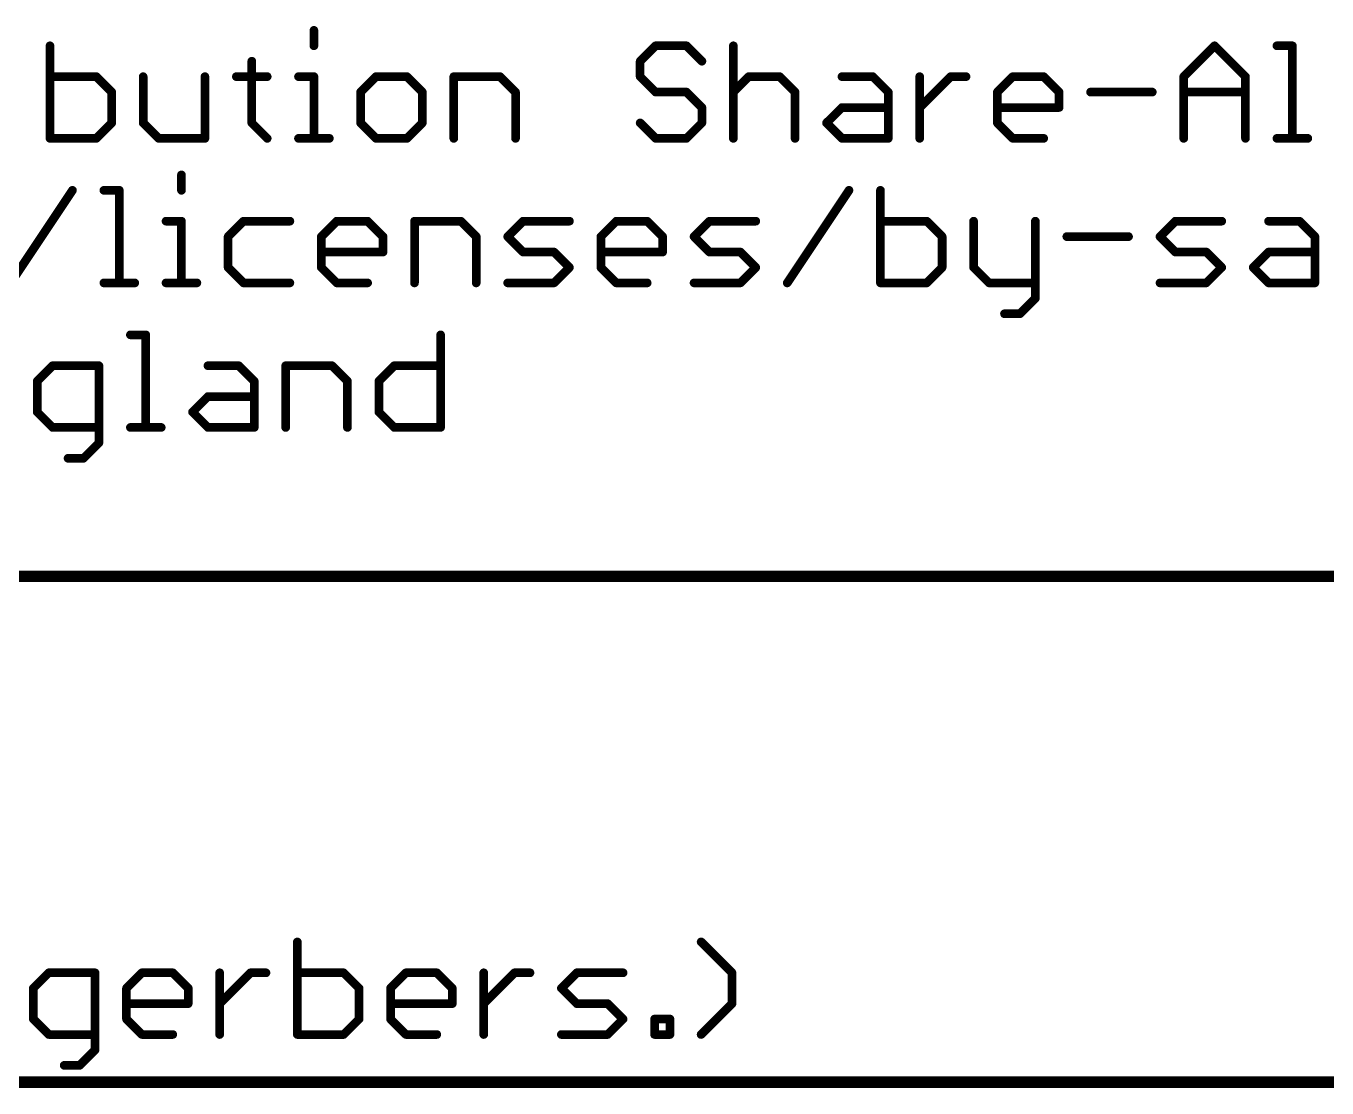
# Model space of a CAD drawing. Extents: x 0 to 108, y -62 to 34.
# Drawn here: x 62.14 to 85, y -20.42 to -1.76 of the extents above; entities that cross this region are included whole.
import ezdxf

# ---------------------------------------------------------------- set-up
doc = ezdxf.new("R2010")
doc.units = 0
doc.layers.add('51', color=253, linetype='CONTINUOUS')

msp = doc.modelspace()

# ---------------------------------------------------------------- linework, layer by layer
at = {"layer": '51'}
for points, const_width in [([(67.1979, -1.8356), (67.1979, -2.1068)], 0.1524), ([(62.561, -2.1068), (62.561, -3.7338)], 0.1524), ([(73.2008, -2.1068), (72.9297, -2.378)], 0.1524), ([(73.7431, -2.1068), (73.2008, -2.1068)], 0.1524), ([(74.0143, -2.378), (73.7431, -2.1068)], 0.1524), ([(74.5668, -2.1068), (74.5668, -3.7338)], 0.1524), ([(82.4797, -2.6491), (83.0221, -2.1068)], 0.1524), ([(83.0221, -2.1068), (83.5644, -2.6491)], 0.1524), ([(84.1169, -2.1068), (84.3881, -2.1068)], 0.1524), ([(84.3881, -2.1068), (84.3881, -3.7338)], 0.1524), ([(66.1065, -2.378), (66.1065, -3.4626)], 0.1524), ([(72.9297, -2.378), (72.9297, -2.6491)], 0.1524), ([(63.3745, -2.6491), (62.561, -2.6491)], 0.1524), ([(63.6457, -2.9203), (63.3745, -2.6491)], 0.1524), ([(64.1982, -2.6491), (64.1982, -3.4626)], 0.1524), ([(65.2828, -3.7338), (65.2828, -2.6491)], 0.1524), ([(65.8353, -2.6491), (66.3776, -2.6491)], 0.1524), ([(66.9267, -2.6491), (67.1979, -2.6491)], 0.1524), ([(67.1979, -2.6491), (67.1979, -3.7338)], 0.1524), ([(68.2893, -2.6491), (68.0182, -2.9203)], 0.1524), ([(68.8317, -2.6491), (68.2893, -2.6491)], 0.1524), ([(69.1028, -2.9203), (68.8317, -2.6491)], 0.1524), ([(69.6553, -3.7338), (69.6553, -2.6491)], 0.1524), ([(69.6553, -2.6491), (70.4688, -2.6491)], 0.1524), ([(70.4688, -2.6491), (70.74, -2.9203)], 0.1524), ([(72.9297, -2.6491), (73.2008, -2.9203)], 0.1524), ([(74.5668, -2.9203), (74.838, -2.6491)], 0.1524), ([(74.838, -2.6491), (75.3803, -2.6491)], 0.1524), ([(75.3803, -2.6491), (75.6515, -2.9203)], 0.1524), ([(76.4751, -2.6491), (77.0175, -2.6491)], 0.1524), ([(77.0175, -2.6491), (77.2886, -2.9203)], 0.1524), ([(77.8411, -3.7338), (77.8411, -2.6491)], 0.1524), ([(77.8411, -3.1915), (78.3835, -2.6491)], 0.1524), ([(78.3835, -2.6491), (78.6546, -2.6491)], 0.1524), ([(79.2054, -2.9203), (79.4766, -2.6491)], 0.1524), ([(79.4766, -2.6491), (80.0189, -2.6491)], 0.1524), ([(80.0189, -2.6491), (80.2901, -2.9203)], 0.1524), ([(82.4797, -3.7338), (82.4797, -2.6491)], 0.1524), ([(83.5644, -2.6491), (83.5644, -3.7338)], 0.1524), ([(63.6457, -3.4626), (63.6457, -2.9203)], 0.1524), ([(68.0182, -2.9203), (68.0182, -3.4626)], 0.1524), ([(69.1028, -3.4626), (69.1028, -2.9203)], 0.1524), ([(70.74, -2.9203), (70.74, -3.7338)], 0.1524), ([(73.2008, -2.9203), (73.7431, -2.9203)], 0.1524), ([(73.7431, -2.9203), (74.0143, -3.1915)], 0.1524), ([(75.6515, -2.9203), (75.6515, -3.7338)], 0.1524), ([(77.2886, -2.9203), (77.2886, -3.7338)], 0.1524), ([(79.2054, -3.4626), (79.2054, -2.9203)], 0.1524), ([(80.2901, -2.9203), (80.2901, -3.1915)], 0.1524), ([(80.8426, -2.9203), (81.9272, -2.9203)], 0.1524), ([(82.4797, -2.9203), (83.5644, -2.9203)], 0.1524), ([(74.0143, -3.1915), (74.0143, -3.4626)], 0.1524), ([(76.204, -3.4626), (76.4751, -3.1915)], 0.1524), ([(76.4751, -3.1915), (77.2886, -3.1915)], 0.1524), ([(80.2901, -3.1915), (79.2054, -3.1915)], 0.1524), ([(63.3745, -3.7338), (63.6457, -3.4626)], 0.1524), ([(64.1982, -3.4626), (64.4693, -3.7338)], 0.1524), ([(66.1065, -3.4626), (66.3776, -3.7338)], 0.1524), ([(68.0182, -3.4626), (68.2893, -3.7338)], 0.1524), ([(68.8317, -3.7338), (69.1028, -3.4626)], 0.1524), ([(73.2008, -3.7338), (72.9297, -3.4626)], 0.1524), ([(74.0143, -3.4626), (73.7431, -3.7338)], 0.1524), ([(76.4751, -3.7338), (76.204, -3.4626)], 0.1524), ([(79.4766, -3.7338), (79.2054, -3.4626)], 0.1524), ([(62.561, -3.7338), (63.3745, -3.7338)], 0.1524), ([(64.4693, -3.7338), (65.2828, -3.7338)], 0.1524), ([(66.9267, -3.7338), (67.4691, -3.7338)], 0.1524), ([(68.2893, -3.7338), (68.8317, -3.7338)], 0.1524), ([(73.7431, -3.7338), (73.2008, -3.7338)], 0.1524), ([(77.2886, -3.7338), (76.4751, -3.7338)], 0.1524), ([(80.0189, -3.7338), (79.4766, -3.7338)], 0.1524), ([(84.1169, -3.7338), (84.6592, -3.7338)], 0.1524), ([(64.8706, -4.3756), (64.8706, -4.6468)], 0.1524), ([(61.8708, -6.2738), (62.9555, -4.6468)], 0.1524), ([(63.508, -4.6468), (63.7791, -4.6468)], 0.1524), ([(63.7791, -4.6468), (63.7791, -6.2738)], 0.1524), ([(75.5138, -6.2738), (76.5985, -4.6468)], 0.1524), ([(77.151, -4.6468), (77.151, -6.2738)], 0.1524), ([(64.5994, -5.1891), (64.8706, -5.1891)], 0.1524), ([(64.8706, -5.1891), (64.8706, -6.2738)], 0.1524), ([(65.962, -5.1891), (65.6909, -5.4603)], 0.1524), ([(66.7755, -5.1891), (65.962, -5.1891)], 0.1524), ([(67.328, -5.4603), (67.5992, -5.1891)], 0.1524), ([(67.5992, -5.1891), (68.1415, -5.1891)], 0.1524), ([(68.1415, -5.1891), (68.4127, -5.4603)], 0.1524), ([(68.9652, -6.2738), (68.9652, -5.1891)], 0.1524), ([(68.9652, -5.1891), (69.7787, -5.1891)], 0.1524), ([(69.7787, -5.1891), (70.0498, -5.4603)], 0.1524), ([(70.6023, -5.4603), (70.8735, -5.1891)], 0.1524), ([(70.8735, -5.1891), (71.687, -5.1891)], 0.1524), ([(72.2395, -5.4603), (72.5106, -5.1891)], 0.1524), ([(72.5106, -5.1891), (73.053, -5.1891)], 0.1524), ([(73.053, -5.1891), (73.3241, -5.4603)], 0.1524), ([(73.8766, -5.4603), (74.1478, -5.1891)], 0.1524), ([(74.1478, -5.1891), (74.9613, -5.1891)], 0.1524), ([(77.9644, -5.1891), (77.151, -5.1891)], 0.1524), ([(78.2356, -5.4603), (77.9644, -5.1891)], 0.1524), ([(78.7881, -5.1891), (78.7881, -6.0026)], 0.1524), ([(79.8728, -5.1891), (79.8728, -6.545)], 0.1524), ([(82.0624, -5.4603), (82.3336, -5.1891)], 0.1524), ([(82.3336, -5.1891), (83.1471, -5.1891)], 0.1524), ([(83.9707, -5.1891), (84.5131, -5.1891)], 0.1524), ([(84.5131, -5.1891), (84.7842, -5.4603)], 0.1524), ([(65.6909, -5.4603), (65.6909, -6.0026)], 0.1524), ([(67.328, -6.0026), (67.328, -5.4603)], 0.1524), ([(68.4127, -5.4603), (68.4127, -5.7315)], 0.1524), ([(70.0498, -5.4603), (70.0498, -6.2738)], 0.1524), ([(70.8735, -5.7315), (70.6023, -5.4603)], 0.1524), ([(72.2395, -6.0026), (72.2395, -5.4603)], 0.1524), ([(73.3241, -5.4603), (73.3241, -5.7315)], 0.1524), ([(74.1478, -5.7315), (73.8766, -5.4603)], 0.1524), ([(78.2356, -6.0026), (78.2356, -5.4603)], 0.1524), ([(80.4253, -5.4603), (81.5099, -5.4603)], 0.1524), ([(82.3336, -5.7315), (82.0624, -5.4603)], 0.1524), ([(84.7842, -5.4603), (84.7842, -6.2738)], 0.1524), ([(68.4127, -5.7315), (67.328, -5.7315)], 0.1524), ([(71.4158, -5.7315), (70.8735, -5.7315)], 0.1524), ([(71.687, -6.0026), (71.4158, -5.7315)], 0.1524), ([(73.3241, -5.7315), (72.2395, -5.7315)], 0.1524), ([(74.6901, -5.7315), (74.1478, -5.7315)], 0.1524), ([(74.9613, -6.0026), (74.6901, -5.7315)], 0.1524), ([(82.8759, -5.7315), (82.3336, -5.7315)], 0.1524), ([(83.1471, -6.0026), (82.8759, -5.7315)], 0.1524), ([(83.6996, -6.0026), (83.9707, -5.7315)], 0.1524), ([(83.9707, -5.7315), (84.7842, -5.7315)], 0.1524), ([(65.6909, -6.0026), (65.962, -6.2738)], 0.1524), ([(67.5992, -6.2738), (67.328, -6.0026)], 0.1524), ([(71.4158, -6.2738), (71.687, -6.0026)], 0.1524), ([(72.5106, -6.2738), (72.2395, -6.0026)], 0.1524), ([(74.6901, -6.2738), (74.9613, -6.0026)], 0.1524), ([(77.9644, -6.2738), (78.2356, -6.0026)], 0.1524), ([(78.7881, -6.0026), (79.0593, -6.2738)], 0.1524), ([(82.8759, -6.2738), (83.1471, -6.0026)], 0.1524), ([(83.9707, -6.2738), (83.6996, -6.0026)], 0.1524), ([(63.508, -6.2738), (64.0503, -6.2738)], 0.1524), ([(64.5994, -6.2738), (65.1417, -6.2738)], 0.1524), ([(65.962, -6.2738), (66.7755, -6.2738)], 0.1524), ([(68.1415, -6.2738), (67.5992, -6.2738)], 0.1524), ([(70.6023, -6.2738), (71.4158, -6.2738)], 0.1524), ([(73.053, -6.2738), (72.5106, -6.2738)], 0.1524), ([(73.8766, -6.2738), (74.6901, -6.2738)], 0.1524), ([(77.151, -6.2738), (77.9644, -6.2738)], 0.1524), ([(79.0593, -6.2738), (79.8728, -6.2738)], 0.1524), ([(82.0624, -6.2738), (82.8759, -6.2738)], 0.1524), ([(84.7842, -6.2738), (83.9707, -6.2738)], 0.1524), ([(79.8728, -6.545), (79.6016, -6.8161)], 0.1524), ([(79.6016, -6.8161), (79.3304, -6.8161)], 0.1524), ([(63.9734, -7.1868), (64.2446, -7.1868)], 0.1524), ([(64.2446, -7.1868), (64.2446, -8.8138)], 0.1524), ([(69.4239, -7.1868), (69.4239, -8.8138)], 0.1524), ([(62.6075, -7.7291), (62.3363, -8.0003)], 0.1524), ([(63.421, -7.7291), (62.6075, -7.7291)], 0.1524), ([(63.421, -9.085), (63.421, -7.7291)], 0.1524), ([(65.3361, -7.7291), (65.8784, -7.7291)], 0.1524), ([(65.8784, -7.7291), (66.1495, -8.0003)], 0.1524), ([(66.702, -8.8138), (66.702, -7.7291)], 0.1524), ([(66.702, -7.7291), (67.5155, -7.7291)], 0.1524), ([(67.5155, -7.7291), (67.7867, -8.0003)], 0.1524), ([(68.3392, -8.0003), (68.6104, -7.7291)], 0.1524), ([(68.6104, -7.7291), (69.4239, -7.7291)], 0.1524), ([(62.3363, -8.0003), (62.3363, -8.5426)], 0.1524), ([(66.1495, -8.0003), (66.1495, -8.8138)], 0.1524), ([(67.7867, -8.0003), (67.7867, -8.8138)], 0.1524), ([(68.3392, -8.5426), (68.3392, -8.0003)], 0.1524), ([(65.0649, -8.5426), (65.3361, -8.2715)], 0.1524), ([(65.3361, -8.2715), (66.1495, -8.2715)], 0.1524), ([(62.3363, -8.5426), (62.6075, -8.8138)], 0.1524), ([(65.3361, -8.8138), (65.0649, -8.5426)], 0.1524), ([(68.6104, -8.8138), (68.3392, -8.5426)], 0.1524), ([(62.6075, -8.8138), (63.421, -8.8138)], 0.1524), ([(63.9734, -8.8138), (64.5158, -8.8138)], 0.1524), ([(66.1495, -8.8138), (65.3361, -8.8138)], 0.1524), ([(69.4239, -8.8138), (68.6104, -8.8138)], 0.1524), ([(63.1498, -9.3561), (63.421, -9.085)], 0.1524), ([(62.8786, -9.3561), (63.1498, -9.3561)], 0.1524), ([(6.35, -11.43), (107.95, -11.43)], 0.2032), ([(66.9067, -17.8548), (66.9067, -19.4818)], 0.1524), ([(74.5434, -18.3971), (74.001, -17.8548)], 0.1524), ([(62.5392, -18.3971), (62.2681, -18.6683)], 0.1524), ([(63.3527, -18.3971), (62.5392, -18.3971)], 0.1524), ([(63.3527, -19.753), (63.3527, -18.3971)], 0.1524), ([(63.9052, -18.6683), (64.1764, -18.3971)], 0.1524), ([(64.1764, -18.3971), (64.7187, -18.3971)], 0.1524), ([(64.7187, -18.3971), (64.9899, -18.6683)], 0.1524), ([(65.5424, -19.4818), (65.5424, -18.3971)], 0.1524), ([(65.5424, -18.9395), (66.0847, -18.3971)], 0.1524), ([(66.0847, -18.3971), (66.3559, -18.3971)], 0.1524), ([(67.7202, -18.3971), (66.9067, -18.3971)], 0.1524), ([(67.9913, -18.6683), (67.7202, -18.3971)], 0.1524), ([(68.5438, -18.6683), (68.815, -18.3971)], 0.1524), ([(68.815, -18.3971), (69.3573, -18.3971)], 0.1524), ([(69.3573, -18.3971), (69.6285, -18.6683)], 0.1524), ([(70.181, -19.4818), (70.181, -18.3971)], 0.1524), ([(70.181, -18.9395), (70.7233, -18.3971)], 0.1524), ([(70.7233, -18.3971), (70.9945, -18.3971)], 0.1524), ([(71.5453, -18.6683), (71.8165, -18.3971)], 0.1524), ([(71.8165, -18.3971), (72.63, -18.3971)], 0.1524), ([(74.5434, -18.9395), (74.5434, -18.3971)], 0.1524), ([(62.2681, -18.6683), (62.2681, -19.2106)], 0.1524), ([(63.9052, -19.2106), (63.9052, -18.6683)], 0.1524), ([(64.9899, -18.6683), (64.9899, -18.9395)], 0.1524), ([(67.9913, -19.2106), (67.9913, -18.6683)], 0.1524), ([(68.5438, -19.2106), (68.5438, -18.6683)], 0.1524), ([(69.6285, -18.6683), (69.6285, -18.9395)], 0.1524), ([(71.8165, -18.9395), (71.5453, -18.6683)], 0.1524), ([(64.9899, -18.9395), (63.9052, -18.9395)], 0.1524), ([(69.6285, -18.9395), (68.5438, -18.9395)], 0.1524), ([(72.3588, -18.9395), (71.8165, -18.9395)], 0.1524), ([(72.63, -19.2106), (72.3588, -18.9395)], 0.1524), ([(74.001, -19.4818), (74.5434, -18.9395)], 0.1524), ([(62.2681, -19.2106), (62.5392, -19.4818)], 0.1524), ([(64.1764, -19.4818), (63.9052, -19.2106)], 0.1524), ([(67.7202, -19.4818), (67.9913, -19.2106)], 0.1524), ([(68.815, -19.4818), (68.5438, -19.2106)], 0.1524), ([(72.3588, -19.4818), (72.63, -19.2106)], 0.1524), ([(73.1825, -19.4818), (73.1825, -19.2106)], 0.1524), ([(73.1825, -19.2106), (73.4536, -19.2106)], 0.1524), ([(73.4536, -19.2106), (73.4536, -19.4818)], 0.1524), ([(62.5392, -19.4818), (63.3527, -19.4818)], 0.1524), ([(64.7187, -19.4818), (64.1764, -19.4818)], 0.1524), ([(66.9067, -19.4818), (67.7202, -19.4818)], 0.1524), ([(69.3573, -19.4818), (68.815, -19.4818)], 0.1524), ([(71.5453, -19.4818), (72.3588, -19.4818)], 0.1524), ([(73.4536, -19.4818), (73.1825, -19.4818)], 0.1524), ([(63.0816, -20.0241), (63.3527, -19.753)], 0.1524), ([(62.8104, -20.0241), (63.0816, -20.0241)], 0.1524), ([(6.35, -20.32), (107.95, -20.32)], 0.2032)]:
    msp.add_lwpolyline(points, dxfattribs=dict(at, const_width=const_width))
at = {"layer": '51', "const_width": 0.0762}
for points in [[(67.236, -1.8356, 1), (67.1598, -1.8356)], [(62.5991, -2.1068, 1), (62.5229, -2.1068)], [(73.2008, -2.0687, 1), (73.2008, -2.1449)], [(73.2278, -2.1338, 1), (73.1739, -2.0799)], [(73.7701, -2.0799, 1), (73.7162, -2.1338)], [(73.7431, -2.1449, 1), (73.7431, -2.0687)], [(74.6049, -2.1068, 1), (74.5287, -2.1068)], [(83.049, -2.0799, 1), (82.9951, -2.1338)], [(83.049, -2.1338, 1), (82.9951, -2.0799)], [(84.1169, -2.0687, 1), (84.1169, -2.1449)], [(84.4262, -2.1068, 1), (84.35, -2.1068)], [(84.3881, -2.1449, 1), (84.3881, -2.0687)], [(67.1598, -2.1068, 1), (67.236, -2.1068)], [(66.1446, -2.378, 1), (66.0684, -2.378)], [(72.9027, -2.351, 1), (72.9566, -2.4049)], [(72.9678, -2.378, 1), (72.8916, -2.378)], [(73.9874, -2.4049, 1), (74.0413, -2.351)], [(62.561, -2.611, 1), (62.561, -2.6872)], [(63.4014, -2.6222, 1), (63.3475, -2.6761)], [(63.3745, -2.6872, 1), (63.3745, -2.611)], [(64.2363, -2.6491, 1), (64.1601, -2.6491)], [(65.3209, -2.6491, 1), (65.2447, -2.6491)], [(65.8353, -2.611, 1), (65.8353, -2.6872)], [(66.3776, -2.6872, 1), (66.3776, -2.611)], [(66.9267, -2.611, 1), (66.9267, -2.6872)], [(67.236, -2.6491, 1), (67.1598, -2.6491)], [(67.1979, -2.6872, 1), (67.1979, -2.611)], [(68.2893, -2.611, 1), (68.2893, -2.6872)], [(68.3163, -2.6761, 1), (68.2624, -2.6222)], [(68.8586, -2.6222, 1), (68.8047, -2.6761)], [(68.8317, -2.6872, 1), (68.8317, -2.611)], [(69.6934, -2.6491, 1), (69.6172, -2.6491)], [(69.6553, -2.611, 1), (69.6553, -2.6872)], [(70.4958, -2.6222, 1), (70.4419, -2.6761)], [(70.4688, -2.6872, 1), (70.4688, -2.611)], [(72.9566, -2.6222, 1), (72.9027, -2.6761)], [(72.8916, -2.6491, 1), (72.9678, -2.6491)], [(74.838, -2.611, 1), (74.838, -2.6872)], [(74.8649, -2.6761, 1), (74.811, -2.6222)], [(75.4072, -2.6222, 1), (75.3534, -2.6761)], [(75.3803, -2.6872, 1), (75.3803, -2.611)], [(76.4751, -2.611, 1), (76.4751, -2.6872)], [(77.0444, -2.6222, 1), (76.9905, -2.6761)], [(77.0175, -2.6872, 1), (77.0175, -2.611)], [(77.8792, -2.6491, 1), (77.803, -2.6491)], [(78.3835, -2.611, 1), (78.3835, -2.6872)], [(78.4104, -2.6761, 1), (78.3565, -2.6222)], [(78.6546, -2.6872, 1), (78.6546, -2.611)], [(79.4766, -2.611, 1), (79.4766, -2.6872)], [(79.5035, -2.6761, 1), (79.4496, -2.6222)], [(80.0459, -2.6222, 1), (79.992, -2.6761)], [(80.0189, -2.6872, 1), (80.0189, -2.611)], [(82.5178, -2.6491, 1), (82.4416, -2.6491)], [(82.4528, -2.6222, 1), (82.5067, -2.6761)], [(83.6025, -2.6491, 1), (83.5263, -2.6491)], [(83.5374, -2.6761, 1), (83.5913, -2.6222)], [(63.6838, -2.9203, 1), (63.6076, -2.9203)], [(63.6187, -2.9472, 1), (63.6726, -2.8934)], [(68.0563, -2.9203, 1), (67.9801, -2.9203)], [(67.9912, -2.8934, 1), (68.0451, -2.9472)], [(69.1409, -2.9203, 1), (69.0647, -2.9203)], [(69.0759, -2.9472, 1), (69.1298, -2.8934)], [(70.7781, -2.9203, 1), (70.7019, -2.9203)], [(70.7131, -2.9472, 1), (70.7669, -2.8934)], [(73.2008, -2.8822, 1), (73.2008, -2.9584)], [(73.1739, -2.9472, 1), (73.2278, -2.8934)], [(73.7701, -2.8934, 1), (73.7162, -2.9472)], [(73.7431, -2.9584, 1), (73.7431, -2.8822)], [(74.5399, -2.8934, 1), (74.5938, -2.9472)], [(75.6896, -2.9203, 1), (75.6134, -2.9203)], [(75.6245, -2.9472, 1), (75.6784, -2.8934)], [(77.3267, -2.9203, 1), (77.2505, -2.9203)], [(77.2617, -2.9472, 1), (77.3156, -2.8934)], [(79.2435, -2.9203, 1), (79.1673, -2.9203)], [(79.1785, -2.8934, 1), (79.2324, -2.9472)], [(80.3282, -2.9203, 1), (80.252, -2.9203)], [(80.2631, -2.9472, 1), (80.317, -2.8934)], [(80.8426, -2.8822, 1), (80.8426, -2.9584)], [(81.9272, -2.9584, 1), (81.9272, -2.8822)], [(82.4797, -2.8822, 1), (82.4797, -2.9584)], [(83.5644, -2.9584, 1), (83.5644, -2.8822)], [(74.0524, -3.1915, 1), (73.9762, -3.1915)], [(73.9874, -3.2184, 1), (74.0413, -3.1645)], [(76.4751, -3.1534, 1), (76.4751, -3.2296)], [(76.5021, -3.2184, 1), (76.4482, -3.1645)], [(77.2886, -3.2296, 1), (77.2886, -3.1534)], [(77.8142, -3.1645, 1), (77.8681, -3.2184)], [(79.2054, -3.1534, 1), (79.2054, -3.2296)], [(80.252, -3.1915, 1), (80.3282, -3.1915)], [(80.2901, -3.2296, 1), (80.2901, -3.1534)], [(63.6076, -3.4626, 1), (63.6838, -3.4626)], [(63.6726, -3.4896, 1), (63.6187, -3.4357)], [(64.2251, -3.4357, 1), (64.1712, -3.4896)], [(64.1601, -3.4626, 1), (64.2363, -3.4626)], [(66.1334, -3.4357, 1), (66.0795, -3.4896)], [(66.0684, -3.4626, 1), (66.1446, -3.4626)], [(68.0451, -3.4357, 1), (67.9912, -3.4896)], [(67.9801, -3.4626, 1), (68.0563, -3.4626)], [(69.0647, -3.4626, 1), (69.1409, -3.4626)], [(69.1298, -3.4896, 1), (69.0759, -3.4357)], [(72.9566, -3.4357, 1), (72.9027, -3.4896)], [(73.9762, -3.4626, 1), (74.0524, -3.4626)], [(74.0413, -3.4896, 1), (73.9874, -3.4357)], [(76.2309, -3.4357, 1), (76.177, -3.4896)], [(76.177, -3.4357, 1), (76.2309, -3.4896)], [(79.2324, -3.4357, 1), (79.1785, -3.4896)], [(79.1673, -3.4626, 1), (79.2435, -3.4626)], [(62.561, -3.6957, 1), (62.561, -3.7719)], [(62.5229, -3.7338, 1), (62.5991, -3.7338)], [(63.3476, -3.7069, 1), (63.4014, -3.7607)], [(63.3745, -3.7719, 1), (63.3745, -3.6957)], [(64.4693, -3.6957, 1), (64.4693, -3.7719)], [(64.4424, -3.7607, 1), (64.4963, -3.7069)], [(65.2447, -3.7338, 1), (65.3209, -3.7338)], [(65.2828, -3.7719, 1), (65.2828, -3.6957)], [(66.3507, -3.7607, 1), (66.4046, -3.7069)], [(66.9267, -3.6957, 1), (66.9267, -3.7719)], [(67.1598, -3.7338, 1), (67.236, -3.7338)], [(67.4691, -3.7719, 1), (67.4691, -3.6957)], [(68.2893, -3.6957, 1), (68.2893, -3.7719)], [(68.2624, -3.7607, 1), (68.3163, -3.7069)], [(68.8047, -3.7069, 1), (68.8586, -3.7607)], [(68.8317, -3.7719, 1), (68.8317, -3.6957)], [(69.6172, -3.7338, 1), (69.6934, -3.7338)], [(70.7019, -3.7338, 1), (70.7781, -3.7338)], [(73.2008, -3.6957, 1), (73.2008, -3.7719)], [(73.1739, -3.7607, 1), (73.2278, -3.7069)], [(73.7162, -3.7069, 1), (73.7701, -3.7607)], [(73.7431, -3.7719, 1), (73.7431, -3.6957)], [(74.5287, -3.7338, 1), (74.6049, -3.7338)], [(75.6134, -3.7338, 1), (75.6896, -3.7338)], [(76.4751, -3.6957, 1), (76.4751, -3.7719)], [(76.4482, -3.7607, 1), (76.5021, -3.7069)], [(77.2505, -3.7338, 1), (77.3267, -3.7338)], [(77.2886, -3.7719, 1), (77.2886, -3.6957)], [(77.803, -3.7338, 1), (77.8792, -3.7338)], [(79.4766, -3.6957, 1), (79.4766, -3.7719)], [(79.4496, -3.7607, 1), (79.5035, -3.7069)], [(80.0189, -3.7719, 1), (80.0189, -3.6957)], [(82.4416, -3.7338, 1), (82.5178, -3.7338)], [(83.5263, -3.7338, 1), (83.6025, -3.7338)], [(84.1169, -3.6957, 1), (84.1169, -3.7719)], [(84.35, -3.7338, 1), (84.4262, -3.7338)], [(84.6592, -3.7719, 1), (84.6592, -3.6957)], [(64.9087, -4.3756, 1), (64.8325, -4.3756)], [(62.9872, -4.6679, 1), (62.9238, -4.6257)], [(63.508, -4.6087, 1), (63.508, -4.6849)], [(63.8172, -4.6468, 1), (63.741, -4.6468)], [(63.7791, -4.6849, 1), (63.7791, -4.6087)], [(76.6302, -4.6679, 1), (76.5668, -4.6257)], [(77.1891, -4.6468, 1), (77.1129, -4.6468)], [(64.8325, -4.6468, 1), (64.9087, -4.6468)], [(64.5994, -5.151, 1), (64.5994, -5.2272)], [(64.9087, -5.1891, 1), (64.8325, -5.1891)], [(64.8706, -5.2272, 1), (64.8706, -5.151)], [(65.962, -5.151, 1), (65.962, -5.2272)], [(65.989, -5.2161, 1), (65.9351, -5.1622)], [(66.7755, -5.2272, 1), (66.7755, -5.151)], [(67.5992, -5.151, 1), (67.5992, -5.2272)], [(67.6261, -5.2161, 1), (67.5722, -5.1622)], [(68.1684, -5.1622, 1), (68.1146, -5.2161)], [(68.1415, -5.2272, 1), (68.1415, -5.151)], [(69.0033, -5.1891, 1), (68.9271, -5.1891)], [(68.9652, -5.151, 1), (68.9652, -5.2272)], [(69.8056, -5.1622, 1), (69.7517, -5.2161)], [(69.7787, -5.2272, 1), (69.7787, -5.151)], [(70.8735, -5.151, 1), (70.8735, -5.2272)], [(70.9004, -5.2161, 1), (70.8465, -5.1622)], [(71.687, -5.2272, 1), (71.687, -5.151)], [(72.5106, -5.151, 1), (72.5106, -5.2272)], [(72.5376, -5.2161, 1), (72.4837, -5.1622)], [(73.0799, -5.1622, 1), (73.026, -5.2161)], [(73.053, -5.2272, 1), (73.053, -5.151)], [(74.1478, -5.151, 1), (74.1478, -5.2272)], [(74.1747, -5.2161, 1), (74.1209, -5.1622)], [(74.9613, -5.2272, 1), (74.9613, -5.151)], [(77.151, -5.151, 1), (77.151, -5.2272)], [(77.9914, -5.1622, 1), (77.9375, -5.2161)], [(77.9644, -5.2272, 1), (77.9644, -5.151)], [(78.8262, -5.1891, 1), (78.75, -5.1891)], [(79.9109, -5.1891, 1), (79.8347, -5.1891)], [(82.3336, -5.151, 1), (82.3336, -5.2272)], [(82.3605, -5.2161, 1), (82.3066, -5.1622)], [(83.1471, -5.2272, 1), (83.1471, -5.151)], [(83.9707, -5.151, 1), (83.9707, -5.2272)], [(84.54, -5.1622, 1), (84.4861, -5.2161)], [(84.5131, -5.2272, 1), (84.5131, -5.151)], [(65.729, -5.4603, 1), (65.6528, -5.4603)], [(65.6639, -5.4334, 1), (65.7178, -5.4872)], [(67.3661, -5.4603, 1), (67.2899, -5.4603)], [(67.3011, -5.4334, 1), (67.355, -5.4872)], [(68.4508, -5.4603, 1), (68.3746, -5.4603)], [(68.3857, -5.4872, 1), (68.4396, -5.4334)], [(70.0879, -5.4603, 1), (70.0117, -5.4603)], [(70.0229, -5.4872, 1), (70.0768, -5.4334)], [(70.6293, -5.4334, 1), (70.5754, -5.4872)], [(70.5754, -5.4334, 1), (70.6293, -5.4872)], [(72.2776, -5.4603, 1), (72.2014, -5.4603)], [(72.2125, -5.4334, 1), (72.2664, -5.4872)], [(73.3622, -5.4603, 1), (73.286, -5.4603)], [(73.2972, -5.4872, 1), (73.3511, -5.4334)], [(73.9036, -5.4334, 1), (73.8497, -5.4872)], [(73.8497, -5.4334, 1), (73.9036, -5.4872)], [(78.2737, -5.4603, 1), (78.1975, -5.4603)], [(78.2087, -5.4872, 1), (78.2626, -5.4334)], [(80.4253, -5.4222, 1), (80.4253, -5.4984)], [(81.5099, -5.4984, 1), (81.5099, -5.4222)], [(82.0894, -5.4334, 1), (82.0355, -5.4872)], [(82.0355, -5.4334, 1), (82.0894, -5.4872)], [(84.8223, -5.4603, 1), (84.7461, -5.4603)], [(84.7573, -5.4872, 1), (84.8112, -5.4334)], [(67.328, -5.6934, 1), (67.328, -5.7696)], [(68.3746, -5.7315, 1), (68.4508, -5.7315)], [(68.4127, -5.7696, 1), (68.4127, -5.6934)], [(70.8735, -5.6934, 1), (70.8735, -5.7696)], [(70.8465, -5.7584, 1), (70.9004, -5.7045)], [(71.4428, -5.7045, 1), (71.3889, -5.7584)], [(71.4158, -5.7696, 1), (71.4158, -5.6934)], [(72.2395, -5.6934, 1), (72.2395, -5.7696)], [(73.286, -5.7315, 1), (73.3622, -5.7315)], [(73.3241, -5.7696, 1), (73.3241, -5.6934)], [(74.1478, -5.6934, 1), (74.1478, -5.7696)], [(74.1209, -5.7584, 1), (74.1747, -5.7045)], [(74.7171, -5.7045, 1), (74.6632, -5.7584)], [(74.6901, -5.7696, 1), (74.6901, -5.6934)], [(82.3336, -5.6934, 1), (82.3336, -5.7696)], [(82.3066, -5.7584, 1), (82.3605, -5.7045)], [(82.9029, -5.7045, 1), (82.849, -5.7584)], [(82.8759, -5.7696, 1), (82.8759, -5.6934)], [(83.9707, -5.6934, 1), (83.9707, -5.7696)], [(83.9977, -5.7584, 1), (83.9438, -5.7045)], [(84.7842, -5.7696, 1), (84.7842, -5.6934)], [(65.7178, -5.9757, 1), (65.6639, -6.0296)], [(67.355, -5.9757, 1), (67.3011, -6.0296)], [(71.7139, -6.0296, 1), (71.66, -5.9757)], [(71.66, -6.0296, 1), (71.7139, -5.9757)], [(72.2664, -5.9757, 1), (72.2125, -6.0296)], [(74.9882, -6.0296, 1), (74.9344, -5.9757)], [(74.9344, -6.0296, 1), (74.9882, -5.9757)], [(78.2625, -6.0296, 1), (78.2087, -5.9757)], [(78.815, -5.9757, 1), (78.7612, -6.0296)], [(83.174, -6.0296, 1), (83.1201, -5.9757)], [(83.1201, -6.0296, 1), (83.174, -5.9757)], [(83.7265, -5.9757, 1), (83.6726, -6.0296)], [(83.6726, -5.9757, 1), (83.7265, -6.0296)], [(65.6528, -6.0026, 1), (65.729, -6.0026)], [(67.2899, -6.0026, 1), (67.3661, -6.0026)], [(72.2014, -6.0026, 1), (72.2776, -6.0026)], [(78.1975, -6.0026, 1), (78.2737, -6.0026)], [(78.75, -6.0026, 1), (78.8262, -6.0026)], [(63.508, -6.2357, 1), (63.508, -6.3119)], [(63.741, -6.2738, 1), (63.8172, -6.2738)], [(64.0503, -6.3119, 1), (64.0503, -6.2357)], [(64.5994, -6.2357, 1), (64.5994, -6.3119)], [(64.8325, -6.2738, 1), (64.9087, -6.2738)], [(65.1417, -6.3119, 1), (65.1417, -6.2357)], [(65.962, -6.2357, 1), (65.962, -6.3119)], [(65.9351, -6.3007, 1), (65.989, -6.2469)], [(66.7755, -6.3119, 1), (66.7755, -6.2357)], [(67.5992, -6.2357, 1), (67.5992, -6.3119)], [(67.5722, -6.3007, 1), (67.6261, -6.2469)], [(68.1415, -6.3119, 1), (68.1415, -6.2357)], [(68.9271, -6.2738, 1), (69.0033, -6.2738)], [(70.0117, -6.2738, 1), (70.0879, -6.2738)], [(70.6023, -6.2357, 1), (70.6023, -6.3119)], [(71.3889, -6.2469, 1), (71.4428, -6.3007)], [(71.4158, -6.3119, 1), (71.4158, -6.2357)], [(72.5106, -6.2357, 1), (72.5106, -6.3119)], [(72.4837, -6.3007, 1), (72.5376, -6.2469)], [(73.053, -6.3119, 1), (73.053, -6.2357)], [(73.8766, -6.2357, 1), (73.8766, -6.3119)], [(74.6632, -6.2469, 1), (74.7171, -6.3007)], [(74.6901, -6.3119, 1), (74.6901, -6.2357)], [(75.4821, -6.2527, 1), (75.5455, -6.2949)], [(77.151, -6.2357, 1), (77.151, -6.3119)], [(77.1129, -6.2738, 1), (77.1891, -6.2738)], [(77.9375, -6.2469, 1), (77.9914, -6.3007)], [(77.9644, -6.3119, 1), (77.9644, -6.2357)], [(79.0593, -6.2357, 1), (79.0593, -6.3119)], [(79.0323, -6.3007, 1), (79.0862, -6.2469)], [(79.8728, -6.3119, 1), (79.8728, -6.2357)], [(82.0624, -6.2357, 1), (82.0624, -6.3119)], [(82.849, -6.2469, 1), (82.9029, -6.3007)], [(82.8759, -6.3119, 1), (82.8759, -6.2357)], [(83.9707, -6.2357, 1), (83.9707, -6.3119)], [(83.9438, -6.3007, 1), (83.9977, -6.2469)], [(84.7461, -6.2738, 1), (84.8223, -6.2738)], [(84.7842, -6.3119, 1), (84.7842, -6.2357)], [(79.8347, -6.545, 1), (79.9109, -6.545)], [(79.8997, -6.5719, 1), (79.8458, -6.518)], [(79.3304, -6.778, 1), (79.3304, -6.8542)], [(79.5747, -6.7892, 1), (79.6285, -6.8431)], [(79.6016, -6.8542, 1), (79.6016, -6.778)], [(63.9734, -7.1487, 1), (63.9734, -7.2249)], [(64.2827, -7.1868, 1), (64.2065, -7.1868)], [(64.2446, -7.2249, 1), (64.2446, -7.1487)], [(69.462, -7.1868, 1), (69.3858, -7.1868)], [(62.6075, -7.691, 1), (62.6075, -7.7672)], [(62.6344, -7.7561, 1), (62.5805, -7.7022)], [(63.4591, -7.7291, 1), (63.3829, -7.7291)], [(63.421, -7.7672, 1), (63.421, -7.691)], [(65.3361, -7.691, 1), (65.3361, -7.7672)], [(65.9053, -7.7022, 1), (65.8514, -7.7561)], [(65.8784, -7.7672, 1), (65.8784, -7.691)], [(66.7401, -7.7291, 1), (66.6639, -7.7291)], [(66.702, -7.691, 1), (66.702, -7.7672)], [(67.5425, -7.7022, 1), (67.4886, -7.7561)], [(67.5155, -7.7672, 1), (67.5155, -7.691)], [(68.6104, -7.691, 1), (68.6104, -7.7672)], [(68.6373, -7.7561, 1), (68.5834, -7.7022)], [(69.4239, -7.7672, 1), (69.4239, -7.691)], [(62.3744, -8.0003, 1), (62.2982, -8.0003)], [(62.3094, -7.9734, 1), (62.3632, -8.0272)], [(66.1876, -8.0003, 1), (66.1114, -8.0003)], [(66.1226, -8.0272, 1), (66.1765, -7.9734)], [(67.8248, -8.0003, 1), (67.7486, -8.0003)], [(67.7598, -8.0272, 1), (67.8136, -7.9734)], [(68.3773, -8.0003, 1), (68.3011, -8.0003)], [(68.3123, -7.9734, 1), (68.3661, -8.0272)], [(65.3361, -8.2334, 1), (65.3361, -8.3096)], [(65.363, -8.2984, 1), (65.3091, -8.2445)], [(66.1495, -8.3096, 1), (66.1495, -8.2334)], [(62.3632, -8.5157, 1), (62.3094, -8.5696)], [(62.2982, -8.5426, 1), (62.3744, -8.5426)], [(65.0918, -8.5157, 1), (65.0379, -8.5696)], [(65.0379, -8.5157, 1), (65.0918, -8.5696)], [(68.3661, -8.5157, 1), (68.3123, -8.5696)], [(68.3011, -8.5426, 1), (68.3773, -8.5426)], [(62.6075, -8.7757, 1), (62.6075, -8.8519)], [(62.5805, -8.8407, 1), (62.6344, -8.7869)], [(63.421, -8.8519, 1), (63.421, -8.7757)], [(63.9734, -8.7757, 1), (63.9734, -8.8519)], [(64.2065, -8.8138, 1), (64.2827, -8.8138)], [(64.5158, -8.8519, 1), (64.5158, -8.7757)], [(65.3361, -8.7757, 1), (65.3361, -8.8519)], [(65.3091, -8.8407, 1), (65.363, -8.7869)], [(66.1114, -8.8138, 1), (66.1876, -8.8138)], [(66.1495, -8.8519, 1), (66.1495, -8.7757)], [(66.6639, -8.8138, 1), (66.7401, -8.8138)], [(67.7486, -8.8138, 1), (67.8248, -8.8138)], [(68.6104, -8.7757, 1), (68.6104, -8.8519)], [(68.5834, -8.8407, 1), (68.6373, -8.7869)], [(69.3858, -8.8138, 1), (69.462, -8.8138)], [(69.4239, -8.8519, 1), (69.4239, -8.7757)], [(63.3829, -9.085, 1), (63.4591, -9.085)], [(63.4479, -9.1119, 1), (63.394, -9.058)], [(62.8786, -9.318, 1), (62.8786, -9.3942)], [(63.1228, -9.3292, 1), (63.1767, -9.3831)], [(63.1498, -9.3942, 1), (63.1498, -9.318)], [(66.9448, -17.8548, 1), (66.8686, -17.8548)], [(74.028, -17.8279, 1), (73.9741, -17.8818)], [(62.5392, -18.359, 1), (62.5392, -18.4352)], [(62.5662, -18.4241, 1), (62.5123, -18.3702)], [(63.3908, -18.3971, 1), (63.3146, -18.3971)], [(63.3527, -18.4352, 1), (63.3527, -18.359)], [(64.1764, -18.359, 1), (64.1764, -18.4352)], [(64.2033, -18.4241, 1), (64.1495, -18.3702)], [(64.7457, -18.3702, 1), (64.6918, -18.4241)], [(64.7187, -18.4352, 1), (64.7187, -18.359)], [(65.5805, -18.3971, 1), (65.5043, -18.3971)], [(66.0847, -18.359, 1), (66.0847, -18.4352)], [(66.1117, -18.4241, 1), (66.0578, -18.3702)], [(66.3559, -18.4352, 1), (66.3559, -18.359)], [(66.9067, -18.359, 1), (66.9067, -18.4352)], [(67.7471, -18.3702, 1), (67.6932, -18.4241)], [(67.7202, -18.4352, 1), (67.7202, -18.359)], [(68.815, -18.359, 1), (68.815, -18.4352)], [(68.8419, -18.4241, 1), (68.7881, -18.3702)], [(69.3843, -18.3702, 1), (69.3304, -18.4241)], [(69.3573, -18.4352, 1), (69.3573, -18.359)], [(70.2191, -18.3971, 1), (70.1429, -18.3971)], [(70.7233, -18.359, 1), (70.7233, -18.4352)], [(70.7503, -18.4241, 1), (70.6964, -18.3702)], [(70.9945, -18.4352, 1), (70.9945, -18.359)], [(71.8165, -18.359, 1), (71.8165, -18.4352)], [(71.8434, -18.4241, 1), (71.7895, -18.3702)], [(72.63, -18.4352, 1), (72.63, -18.359)], [(74.5815, -18.3971, 1), (74.5053, -18.3971)], [(74.5164, -18.4241, 1), (74.5703, -18.3702)], [(62.3062, -18.6683, 1), (62.23, -18.6683)], [(62.2411, -18.6414, 1), (62.295, -18.6952)], [(63.9433, -18.6683, 1), (63.8671, -18.6683)], [(63.8783, -18.6414, 1), (63.9322, -18.6952)], [(65.028, -18.6683, 1), (64.9518, -18.6683)], [(64.9629, -18.6952, 1), (65.0168, -18.6414)], [(68.0294, -18.6683, 1), (67.9532, -18.6683)], [(67.9644, -18.6952, 1), (68.0183, -18.6414)], [(68.5819, -18.6683, 1), (68.5057, -18.6683)], [(68.5169, -18.6414, 1), (68.5708, -18.6952)], [(69.6666, -18.6683, 1), (69.5904, -18.6683)], [(69.6016, -18.6952, 1), (69.6554, -18.6414)], [(71.5722, -18.6414, 1), (71.5184, -18.6952)], [(71.5184, -18.6414, 1), (71.5722, -18.6952)], [(63.9052, -18.9014, 1), (63.9052, -18.9776)], [(64.9518, -18.9395, 1), (65.028, -18.9395)], [(64.9899, -18.9776, 1), (64.9899, -18.9014)], [(65.5154, -18.9125, 1), (65.5693, -18.9664)], [(68.5438, -18.9014, 1), (68.5438, -18.9776)], [(69.5904, -18.9395, 1), (69.6666, -18.9395)], [(69.6285, -18.9776, 1), (69.6285, -18.9014)], [(70.1541, -18.9125, 1), (70.2079, -18.9664)], [(71.8165, -18.9014, 1), (71.8165, -18.9776)], [(71.7895, -18.9664, 1), (71.8434, -18.9125)], [(72.3857, -18.9125, 1), (72.3318, -18.9664)], [(72.3588, -18.9776, 1), (72.3588, -18.9014)], [(74.5053, -18.9395, 1), (74.5815, -18.9395)], [(74.5703, -18.9664, 1), (74.5164, -18.9125)], [(62.295, -19.1837, 1), (62.2411, -19.2376)], [(62.23, -19.2106, 1), (62.3062, -19.2106)], [(63.9322, -19.1837, 1), (63.8783, -19.2376)], [(63.8671, -19.2106, 1), (63.9433, -19.2106)], [(67.9532, -19.2106, 1), (68.0294, -19.2106)], [(68.0183, -19.2376, 1), (67.9644, -19.1837)], [(68.5708, -19.1837, 1), (68.5169, -19.2376)], [(68.5057, -19.2106, 1), (68.5819, -19.2106)], [(72.6569, -19.2376, 1), (72.603, -19.1837)], [(72.603, -19.2376, 1), (72.6569, -19.1837)], [(73.2206, -19.2106, 1), (73.1444, -19.2106)], [(73.1825, -19.1725, 1), (73.1825, -19.2487)], [(73.4917, -19.2106, 1), (73.4155, -19.2106)], [(73.4536, -19.2487, 1), (73.4536, -19.1725)], [(62.5392, -19.4437, 1), (62.5392, -19.5199)], [(62.5123, -19.5087, 1), (62.5662, -19.4549)], [(63.3527, -19.5199, 1), (63.3527, -19.4437)], [(64.1764, -19.4437, 1), (64.1764, -19.5199)], [(64.1495, -19.5087, 1), (64.2033, -19.4549)], [(64.7187, -19.5199, 1), (64.7187, -19.4437)], [(66.9067, -19.4437, 1), (66.9067, -19.5199)], [(67.6932, -19.4549, 1), (67.7471, -19.5087)], [(67.7202, -19.5199, 1), (67.7202, -19.4437)], [(68.815, -19.4437, 1), (68.815, -19.5199)], [(68.7881, -19.5087, 1), (68.8419, -19.4549)], [(69.3573, -19.5199, 1), (69.3573, -19.4437)], [(71.5453, -19.4437, 1), (71.5453, -19.5199)], [(72.3318, -19.4549, 1), (72.3857, -19.5087)], [(72.3588, -19.5199, 1), (72.3588, -19.4437)], [(73.1825, -19.4437, 1), (73.1825, -19.5199)], [(73.4536, -19.5199, 1), (73.4536, -19.4437)], [(73.9741, -19.4549, 1), (74.028, -19.5087)], [(65.5043, -19.4818, 1), (65.5805, -19.4818)], [(66.8686, -19.4818, 1), (66.9448, -19.4818)], [(70.1429, -19.4818, 1), (70.2191, -19.4818)], [(73.1444, -19.4818, 1), (73.2206, -19.4818)], [(73.4155, -19.4818, 1), (73.4917, -19.4818)], [(63.3146, -19.753, 1), (63.3908, -19.753)], [(63.3797, -19.7799, 1), (63.3258, -19.726)], [(62.8104, -19.986, 1), (62.8104, -20.0622)], [(63.0546, -19.9972, 1), (63.1085, -20.0511)], [(63.0816, -20.0622, 1), (63.0816, -19.986)]]:
    msp.add_lwpolyline(points, format="xyb", dxfattribs=at)

doc.saveas('drawing.dxf')
